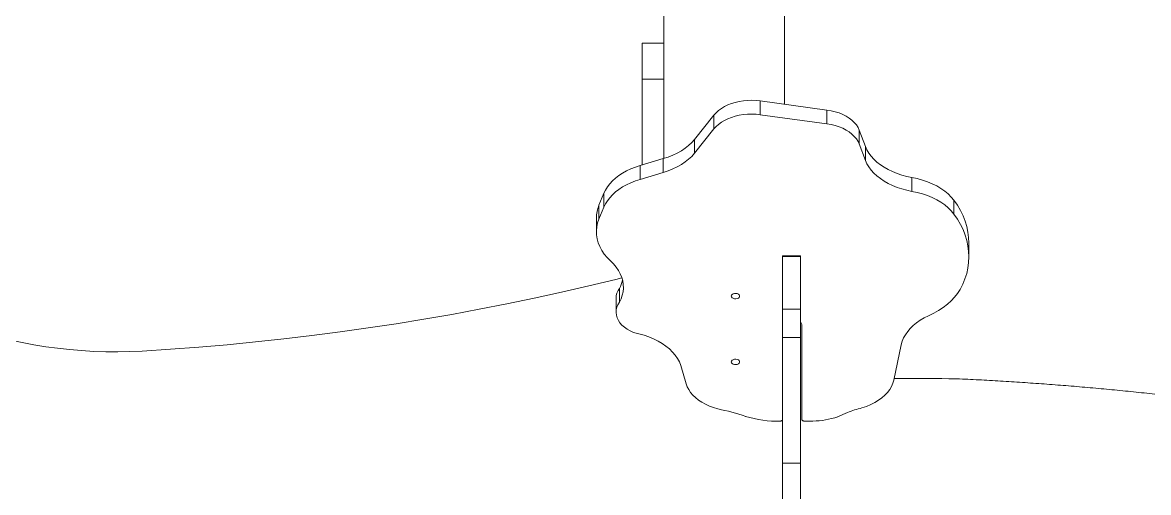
# Model space of a CAD drawing. Header units: millimetres. Extents: x -8422 to 28150, y -6982 to 5510.
# Drawn here: x 1630 to 2563, y 1747 to 2137 of the extents above; entities that cross this region are included whole.
import ezdxf

# ---------------------------------------------------------------- set-up
doc = ezdxf.new("R2010")
doc.units = ezdxf.units.MM
doc.layers.add('DIKOM_ОБЪЕКТ', color=7, linetype='Continuous')

msp = doc.modelspace()

# ---------------------------------------------------------------- linework, layer by layer
at = {"layer": 'DIKOM_ОБЪЕКТ', "color": 7, "linetype": 'Continuous', "lineweight": 15}
for p, q in [((2161.27, 3814.74), (2161.27, 2023.93)), ((2261.27, 3324.23), (2261.27, 2068.91)), ((2161.27, 2119.57), (2143.27, 2119.57)), ((2143.27, 2119.57), (2143.27, 2089.57)), ((2161.27, 2089.57), (2143.27, 2089.57)), ((2143.27, 2018.56), (2143.27, 2089.57)), ((2161.27, 2023.93), (2161.27, 2089.57)), ((2241.23, 2071.65), (2241.23, 2060.16)), ((2296.54, 2064.1), (2241.23, 2071.65)), ((2296.54, 2064.1), (2296.54, 2052.61)), ((2202.83, 2059.93), (2186.67, 2039.71)), ((2202.83, 2059.93), (2202.83, 2048.44)), ((2296.54, 2052.61), (2241.23, 2060.16)), ((2202.83, 2048.44), (2186.67, 2028.22)), ((2323.28, 2047.41), (2323.28, 2035.92)), ((2328.42, 2033.81), (2323.28, 2047.41)), ((2186.67, 2039.71), (2186.67, 2028.22)), ((2328.42, 2022.31), (2323.28, 2035.92)), ((2328.42, 2033.81), (2328.42, 2022.31)), ((2160.86, 2023.8), (2141.66, 2018.08)), ((2141.66, 2018.08), (2141.66, 2006.59)), ((2160.86, 2023.8), (2160.86, 2012.31)), ((2160.86, 2012.31), (2141.66, 2006.59)), ((2366.96, 2008.12), (2366.96, 1996.63)), ((2111.59, 1995.02), (2107.54, 1985.15)), ((2111.59, 1995.02), (2111.59, 1983.53)), ((2401.75, 1989.25), (2401.75, 1977.76)), ((2107.54, 1985.15), (2107.54, 1973.66)), ((2111.59, 1983.53), (2107.54, 1973.66)), ((2105.4, 1974.46), (2105.4, 1962.96)), ((2414.15, 1942.37), (2414.15, 1953.86)), ((2274.71, 1943.22), (2259.71, 1943.22)), ((2259.71, 1943.22), (2259.71, 1942.51)), ((2274.71, 1942.51), (2259.71, 1942.51)), ((2259.71, 1898.96), (2259.71, 1942.51)), ((2274.71, 1943.22), (2274.71, 1942.51)), ((2274.71, 1898.96), (2274.71, 1942.51)), ((2124.49, 1916.16), (2124.49, 1904.66)), ((2121.74, 1907.96), (2121.74, 1896.47)), ((2274.71, 1898.96), (2259.71, 1898.96)), ((2259.71, 1898.96), (2259.71, 1875.42)), ((2274.71, 1898.96), (2274.71, 1875.42)), ((2275.71, 1885.71), (2275.71, 1807.45)), ((2274.71, 1875.42), (2259.71, 1875.42)), ((2259.71, 1771.29), (2259.71, 1875.42)), ((2274.71, 1771.29), (2274.71, 1875.42)), ((2351.92, 1840.15), (2358.16, 1869.46)), ((2175.35, 1852.35), (2179.78, 1837.14)), ((2305.36, 1809.76), (2313.53, 1813.13)), ((2259.71, 1807.36), (2259.71, 1669)), ((2259.71, 1801.26), (2259.71, 1801.26)), ((2284.86, 1806.19), (2277.72, 1806.16)), ((2259.71, 1796), (2259.71, 1796)), ((2274.71, 1771.29), (2259.71, 1771.29)), ((2259.71, 1545.29), (2259.71, 1771.29)), ((2274.71, 1555.61), (2274.71, 1771.29))]:
    msp.add_line(p, q, dxfattribs=at)
at = {"layer": 'DIKOM_ОБЪЕКТ', "color": 7, "linetype": 'Continuous', "lineweight": 15, "flags": 128}
for points in [[(2202.83, 2059.93), (2204.59, 2061.88), (2206.65, 2063.71), (2208.98, 2065.4), (2211.56, 2066.93), (2214.37, 2068.29), (2217.38, 2069.46), (2220.55, 2070.42), (2223.86, 2071.18), (2227.27, 2071.73), (2230.74, 2072.05), (2234.25, 2072.14), (2237.76, 2072.01), (2241.23, 2071.65)], [(2296.54, 2064.1), (2299.99, 2063.51), (2303.33, 2062.7), (2306.52, 2061.67), (2309.54, 2060.44), (2312.34, 2059.01), (2314.9, 2057.41), (2317.2, 2055.65), (2319.2, 2053.75), (2320.89, 2051.73), (2322.26, 2049.61), (2323.28, 2047.41)], [(2202.83, 2048.44), (2204.59, 2050.39), (2206.65, 2052.22), (2208.98, 2053.91), (2211.56, 2055.44), (2214.37, 2056.8), (2217.38, 2057.96), (2220.55, 2058.93), (2223.86, 2059.69), (2227.27, 2060.24), (2230.74, 2060.56), (2234.25, 2060.65), (2237.76, 2060.52), (2241.23, 2060.16)], [(2296.54, 2052.61), (2299.99, 2052.02), (2303.33, 2051.21), (2306.52, 2050.18), (2309.54, 2048.95), (2312.34, 2047.52), (2314.9, 2045.92), (2317.2, 2044.16), (2319.2, 2042.26), (2320.89, 2040.24), (2322.26, 2038.12), (2323.28, 2035.92)], [(2186.67, 2039.71), (2184.42, 2037.17), (2181.85, 2034.75), (2178.99, 2032.48), (2175.84, 2030.37), (2172.42, 2028.43), (2168.77, 2026.68), (2164.91, 2025.13), (2160.86, 2023.8)], [(2186.67, 2028.22), (2184.42, 2025.68), (2181.85, 2023.26), (2178.99, 2020.99), (2175.84, 2018.88), (2172.42, 2016.94), (2168.77, 2015.19), (2164.91, 2013.64), (2160.86, 2012.31)], [(2366.96, 2008.12), (2362.71, 2009.01), (2358.58, 2010.12), (2354.61, 2011.45), (2350.81, 2012.97), (2347.22, 2014.69), (2343.87, 2016.59), (2340.76, 2018.66), (2337.92, 2020.89), (2335.38, 2023.26), (2333.14, 2025.75), (2331.23, 2028.35), (2329.65, 2031.04), (2328.42, 2033.81)], [(2111.59, 1995.02), (2112.88, 1997.72), (2114.5, 2000.34), (2116.45, 2002.88), (2118.7, 2005.3), (2121.24, 2007.61), (2124.06, 2009.77), (2127.15, 2011.78), (2130.47, 2013.63), (2134.01, 2015.31), (2137.75, 2016.79), (2141.66, 2018.08)], [(2366.96, 1996.63), (2362.71, 1997.52), (2358.58, 1998.63), (2354.61, 1999.96), (2350.81, 2001.48), (2347.22, 2003.2), (2343.87, 2005.1), (2340.76, 2007.17), (2337.92, 2009.4), (2335.38, 2011.77), (2333.14, 2014.26), (2331.23, 2016.86), (2329.65, 2019.55), (2328.42, 2022.31)], [(2111.59, 1983.53), (2112.88, 1986.23), (2114.5, 1988.85), (2116.45, 1991.39), (2118.7, 1993.81), (2121.24, 1996.12), (2124.06, 1998.28), (2127.15, 2000.29), (2130.47, 2002.14), (2134.01, 2003.81), (2137.75, 2005.3), (2141.66, 2006.59)], [(2366.96, 2008.12), (2371.42, 2007.18), (2375.74, 2006), (2379.88, 2004.59), (2383.82, 2002.95), (2387.54, 2001.11), (2390.99, 1999.07), (2394.16, 1996.84), (2397.02, 1994.45), (2399.56, 1991.92), (2401.75, 1989.25)], [(2366.96, 1996.63), (2371.42, 1995.69), (2375.74, 1994.51), (2379.88, 1993.1), (2383.82, 1991.46), (2387.54, 1989.62), (2390.99, 1987.58), (2394.16, 1985.35), (2397.02, 1982.96), (2399.56, 1980.43), (2401.75, 1977.76)], [(2401.75, 1989.25), (2404.63, 1985.05), (2407.14, 1980.75), (2409.28, 1976.37), (2411.04, 1971.92), (2412.41, 1967.41), (2413.38, 1962.86), (2413.97, 1958.29), (2414.15, 1953.86)], [(2117.08, 1938.95), (2114.32, 1941.74), (2111.9, 1944.66), (2109.86, 1947.69), (2108.18, 1950.81), (2106.89, 1954.01), (2106, 1957.26), (2105.51, 1960.55), (2105.41, 1963.86), (2105.72, 1967.16), (2106.43, 1970.43), (2107.54, 1973.66)], [(2401.75, 1977.76), (2404.63, 1973.56), (2407.14, 1969.26), (2409.28, 1964.88), (2411.04, 1960.43), (2412.41, 1955.92), (2413.38, 1951.37), (2413.97, 1946.8), (2414.15, 1942.21), (2413.94, 1937.62), (2413.33, 1933.04), (2412.33, 1928.49), (2410.93, 1923.99), (2409.15, 1919.54), (2406.98, 1915.17)], [(2117.08, 1938.95), (2119.59, 1936.43), (2121.8, 1933.79), (2123.67, 1931.05), (2125.2, 1928.22), (2126.38, 1925.33), (2127.2, 1922.38), (2127.66, 1919.4), (2127.75, 1916.41), (2127.48, 1913.42), (2126.84, 1910.45), (2125.84, 1907.53), (2124.49, 1904.66)], [(2126.52, 1924.9), (2121.46, 1923.63), (2099.05, 1918.2), (2076.54, 1913), (2053.91, 1908.03), (2031.19, 1903.31), (2008.37, 1898.83), (1985.45, 1894.59), (1962.45, 1890.6), (1939.37, 1886.85), (1916.21, 1883.34), (1892.98, 1880.08), (1869.68, 1877.06), (1846.32, 1874.29), (1822.91, 1871.77), (1799.44, 1869.5), (1775.93, 1867.48), (1752.38, 1865.7), (1728.79, 1864.17)], [(2406.98, 1915.17), (2404.84, 1911.97), (2402.33, 1908.87), (2399.49, 1905.9), (2396.32, 1903.07), (2392.83, 1900.39), (2389.06, 1897.89), (2385.01, 1895.57), (2380.71, 1893.44)], [(2136.26, 1879.6), (2133.47, 1880.87), (2130.92, 1882.33), (2128.63, 1883.96), (2126.63, 1885.74), (2124.95, 1887.65), (2123.61, 1889.67), (2122.62, 1891.77), (2122, 1893.93), (2121.75, 1896.12), (2121.88, 1898.32), (2122.38, 1900.49), (2123.25, 1902.62), (2124.49, 1904.66)], [(2217.21, 1909.81), (2217.4, 1910.55), (2217.95, 1911.2), (2218.8, 1911.7), (2219.85, 1912), (2221, 1912.06), (2222.12, 1911.87), (2223.08, 1911.47), (2223.79, 1910.89), (2224.16, 1910.18), (2224.16, 1909.44), (2223.79, 1908.74), (2223.08, 1908.16), (2222.12, 1907.75), (2221, 1907.57), (2219.85, 1907.63), (2218.8, 1907.93), (2217.95, 1908.43), (2217.4, 1909.08), (2217.21, 1909.81)], [(1728.79, 1864.17), (1718.79, 1863.73), (1708.76, 1863.55), (1698.73, 1863.62), (1688.72, 1863.95), (1678.72, 1864.54), (1668.77, 1865.38), (1658.86, 1866.47), (1649.01, 1867.82), (1639.24, 1869.42), (1629.56, 1871.27), (1619.98, 1873.37), (1610.51, 1875.71), (1601.17, 1878.29), (1591.97, 1881.1), (1582.91, 1884.16), (1574.02, 1887.44), (1565.3, 1890.94), (1556.77, 1894.67), (1548.43, 1898.62)], [(2358.16, 1869.46), (2358.95, 1872.29), (2360.1, 1875.08), (2361.59, 1877.79), (2363.42, 1880.42), (2365.58, 1882.95), (2368.06, 1885.35), (2370.82, 1887.61), (2373.87, 1889.73), (2377.17, 1891.67), (2380.71, 1893.44)], [(2136.26, 1879.6), (2140.65, 1878.61), (2144.89, 1877.4), (2148.97, 1875.96), (2152.86, 1874.32), (2156.52, 1872.48), (2159.94, 1870.46), (2163.09, 1868.26), (2165.95, 1865.91), (2168.51, 1863.41), (2170.74, 1860.79), (2172.63, 1858.06), (2174.17, 1855.24), (2175.35, 1852.35)], [(2217.21, 1855.18), (2217.4, 1855.91), (2217.95, 1856.56), (2218.8, 1857.06), (2219.85, 1857.36), (2221, 1857.42), (2222.12, 1857.24), (2223.08, 1856.83), (2223.79, 1856.25), (2224.16, 1855.55), (2224.16, 1854.81), (2223.79, 1854.11), (2223.08, 1853.52), (2222.12, 1853.12), (2221, 1852.94), (2219.85, 1853), (2218.8, 1853.29), (2217.95, 1853.8), (2217.4, 1854.45), (2217.21, 1855.18)], [(2351.92, 1840.15), (2351.15, 1837.48), (2350.02, 1834.87), (2348.52, 1832.33), (2346.67, 1829.89), (2344.49, 1827.57), (2341.99, 1825.38), (2339.2, 1823.34), (2336.13, 1821.48), (2332.81, 1819.8), (2329.27, 1818.32), (2325.54, 1817.05)], [(2206.09, 1816.17), (2202.51, 1817.27), (2199.1, 1818.57), (2195.88, 1820.06), (2192.88, 1821.73), (2190.13, 1823.56), (2187.64, 1825.55), (2185.43, 1827.67), (2183.53, 1829.9), (2181.95, 1832.24), (2180.69, 1834.66), (2179.78, 1837.14)], [(2259.71, 1807.39), (2259.67, 1807.14), (2259.57, 1806.91), (2259.39, 1806.69), (2259.15, 1806.5), (2258.86, 1806.34), (2258.53, 1806.22), (2258.17, 1806.14), (2257.79, 1806.1)], [(2277.72, 1806.16), (2277.33, 1806.19), (2276.95, 1806.26), (2276.61, 1806.38), (2276.3, 1806.54), (2276.05, 1806.73), (2275.86, 1806.95), (2275.75, 1807.2), (2275.71, 1807.45)]]:
    msp.add_lwpolyline(points, dxfattribs=at)
at = {"layer": 'DIKOM_ОБЪЕКТ', "color": 7, "linetype": 'Continuous', "lineweight": 15}
for centre, radius, start, end in [((2133.36, 1974.39), 27.97, 157.38829, 179.86863), ((2100.11, 1929.43), 27.76, 331.42518, 346.37392), ((2135.85, 1907.75), 14.13, 143.52135, 179.14907), ((2272.88, 1885.67), 2.85, 0.99508, 49.91338), ((2176.35, 1658.11), 160.84, 70.8338, 79.34431), ((2344, 1739.89), 79.33, 103.45873, 112.59942), ((2255.23, 1894.47), 88.41, 252.77607, 271.65591), ((2284.53, 1869.19), 63, 270.3037, 289.37225)]:
    msp.add_arc(centre, radius, start, end, dxfattribs=at)
msp.add_open_spline([(2352.2, 1841.44), (2354.38, 1841.44), (2356.47, 1841.43), (2358.47, 1841.43), (2401.28, 1841.35), (2409.92, 1840.96), (2424.6, 1840.23), (2442.7, 1839.2), (2460.77, 1838.04), (2478.81, 1836.76), (2496.82, 1835.35), (2514.78, 1833.82), (2532.71, 1832.16), (2550.59, 1830.38), (2568.43, 1828.47), (2586.22, 1826.42), (2603.96, 1824.25), (2621.65, 1821.95), (2639.29, 1819.51), (2656.87, 1816.94), (2674.39, 1814.23), (2691.85, 1811.38), (2705.06, 1809.15), (2712.41, 1807.82), (2714, 1807.53)], degree=3, knots=[0.1525895, 0.1525895, 0.1525895, 0.1525895, 0.1535369, 0.1535369, 0.1535369, 0.173762, 0.220941, 0.2681627, 0.3154334, 0.3627597, 0.4101482, 0.4576061, 0.5051405, 0.5527588, 0.6004687, 0.6482784, 0.6961962, 0.7442309, 0.7923917, 0.8406882, 0.8891305, 0.9377292, 0.9864954, 1, 1, 1, 1], dxfattribs=at)

doc.saveas('drawing.dxf')
